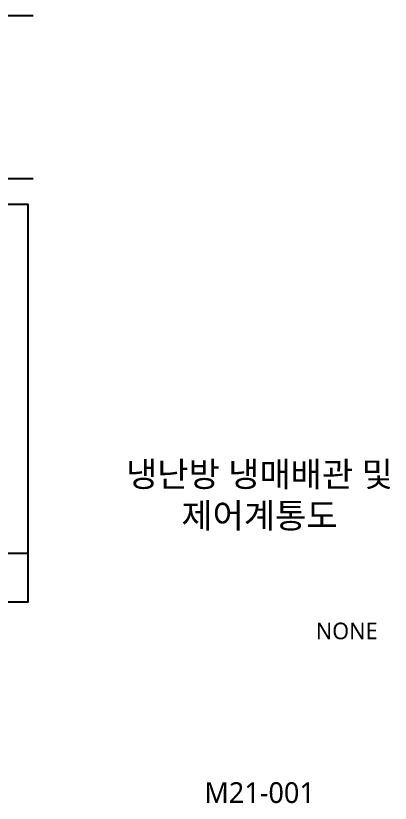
# Model space of a CAD drawing. Header units: millimetres. Extents: x 10547 to 11305, y 9897 to 10391.
# Drawn here: x 11214.7 to 11305, y 9898.7 to 10088.6 of the extents above; entities that cross this region are included whole.
import ezdxf
from ezdxf.enums import TextEntityAlignment as Align

# ---------------------------------------------------------------- set-up
doc = ezdxf.new("R2010")
doc.units = ezdxf.units.MM
doc.layers.add('LG-장비번호', color=7, linetype='Continuous')
doc.layers.add('TEXT', color=2, linetype='Continuous')
doc.styles.add('스타일1', font='malgun.ttf')

msp = doc.modelspace()

# ---------------------------------------------------------------- linework, layer by layer
at = {"layer": 'LG-장비번호', "color": 252}
for p, q in [((11218.88, 10088.61), (10820.29, 10088.61)), ((11218.88, 10049.25), (10547, 10049.25))]:
    msp.add_line(p, q, dxfattribs=at)
at = {"layer": 'TEXT'}
msp.add_line((11040.99, 9959.01), (11217.6, 9959.01), dxfattribs=at)
msp.add_lwpolyline([(11040.99, 10043.16), (11217.6, 10043.16), (11217.6, 9947.17), (11040.99, 9947.17)], close=True, dxfattribs=at)

# ---------------------------------------------------------------- texts
at = {"layer": 'TEXT', "color": 3, "style": '스타일1'}
for s, height, p in [('냉난방 냉매배관 및', 6, (11273.44, 9978.04)), ('제어계통도', 6, (11273.44, 9968.04)), ('NONE', 4, (11294.47, 9940.23)), ('M21-001', 5, (11273.47, 9901.23))]:
    msp.add_text(s, height=height, dxfattribs=at).set_placement(p, align=Align.MIDDLE_CENTER)

doc.saveas('drawing.dxf')
